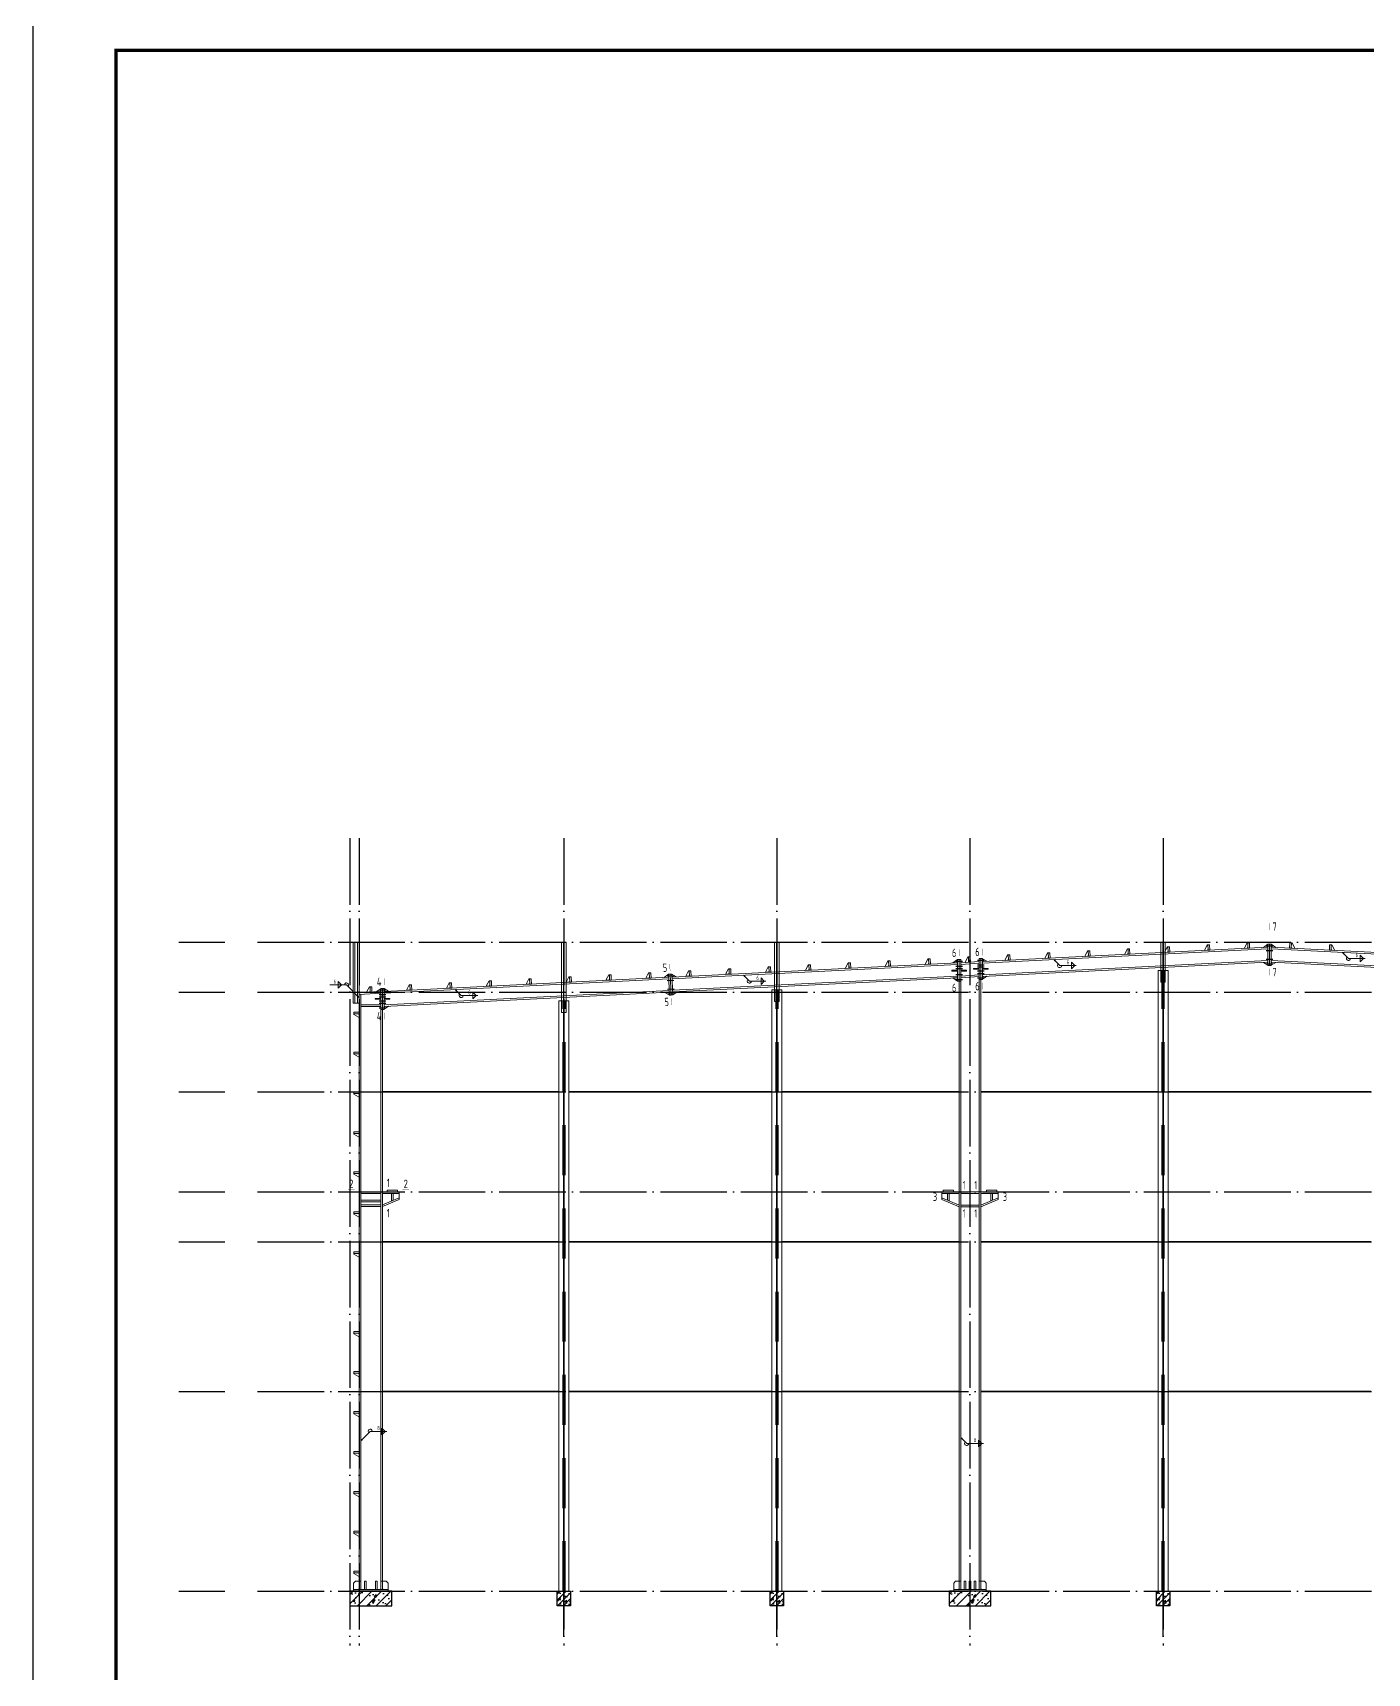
# Model space of a CAD drawing. Extents: x 95752 to 843522, y -411933 to 75567.
# Drawn here: x 146783 to 186871, y -59609 to -10328 of the extents above; entities that cross this region are included whole.
import ezdxf
from ezdxf.enums import TextEntityAlignment as Align

# ---------------------------------------------------------------- set-up
doc = ezdxf.new("R2010")
doc.units = 0
doc.header["$LTSCALE"] = 1000
doc.header["$MEASUREMENT"] = 0
doc.linetypes.add('DOTE', pattern=[2.42, 2, -0.2, 0.02, -0.2])
doc.linetypes.add('线型4', pattern=[2.5, 1.5, -1])
for name, color, linetype, lineweight in [('10', 7, 'Continuous', 18), ('114', 2, 'Continuous', 18), ('12', 2, 'Continuous', 20), ('14', 2, 'Continuous', 20), ('柱子', 3, 'Continuous', 20), ('焊缝标注', 9, 'Continuous', 18), ('门窗', 3, '线型4', 35)]:
    doc.layers.add(name, color=color, linetype=linetype, lineweight=lineweight)
for name, color, linetype in [('DIM_ELEV', 3, 'Continuous'), ('DOTE', 1, 'Continuous'), ('PUB_TITLE', 4, 'Continuous')]:
    doc.layers.add(name, color=color, linetype=linetype)
doc.styles.add('FromPkpm', font='Pkpmeng', dxfattribs={"width": 0.7, "bigfont": 'Pkpmchn'})

msp = doc.modelspace()

# ---------------------------------------------------------------- hatches: boundary and pattern name
h = msp.add_hatch()
h.set_pattern_fill('钢筋混凝土', color=251, scale=80, style=0)
h.set_pattern_definition([(45, (-161043.78, 75122.37), (-141.42136, 141.42136), []), (50, (-161043.8, 75122.37), (573.80815, -50.2017), [60, -660]), (355, (-161043.8, 75122.4), (-111.0011, 601.7537), [48, -528]), (100.4514, (-160995.96, 75118.2), (462.8075, 551.5516), [50.9922, -560.9137]), (46.1842, (-161043.8, 75282.4), (853.7928, -132.4152), [90, -990]), (96.6356, (-160972.6, 75271.3), (747.7302, 779.2943), [76.4882, -841.3704]), (351.1842, (-161043.8, 75282.4), (747.7296, 779.2949), [72, -792]), (21, (-160963.8, 75242.37), (477.52564, -322.0951), [60, -660]), (326, (-160963.8, 75242.4), (194.6523, 580.12), [48, -528]), (71.4514, (-160924, 75215.53), (672.1781, 258.0244), [50.9922, -560.9137]), (37.5, (-161043.78, 75122.37), (9.72788, 266.31508), [0, -521.6, 0, -536, 0, -530]), (7.5, (-161043.78, 75122.37), (210.45563, 315.52937), [0, -305.6, 0, -509.6, 0, -202]), (327.5, (-161222.18, 75122.37), (427.05795, -18.0439), [0, -200, 0, -624, 0, -828]), (317.5, (-161302.18, 75122.37), (466.54894, 80.084), [0, -260, 0, -414.4, 0, -588])])
h.paths.add_polyline_path([(157567.5, -57147), (156307.5, -57147), (156307.5, -57582.2), (157567.5, -57582.2)])
h = msp.add_hatch()
h.set_pattern_fill('钢筋混凝土,_O', color=251, scale=50.25)
h.set_pattern_definition([(45, (-399389.17, -150317.44), (-88.83029, 88.83029), []), (50, (-399389.17, -150317.44), (360.42324, -31.53295), [37.6875, -414.5625]), (355, (-399389.17, -150317.44), (-69.72255, 377.97655), [30.15, -331.65]), (100.4514, (-399359.13, -150320.07), (290.70096, 346.44337), [32.02945, -352.3239]), (46.1842, (-399389.17, -150216.94), (536.28863, -83.1733), [56.53125, -621.84375]), (96.6356, (-399344.5, -150223.9), (469.668, 489.49423), [48.04417, -528.4858]), (351.1842, (-399389.17, -150216.94), (469.66763, 489.4946), [45.225, -497.475]), (21, (-399338.92, -150242.07), (299.9458, -202.316), [37.6875, -414.5625]), (326, (-399338.9, -150242.07), (122.26595, 364.3879), [30.15, -331.65]), (71.4514, (-399313.92, -150258.93), (422.21187, 162.07157), [32.02945, -352.3239]), (37.5, (-399389.17, -150317.44), (6.110327, 167.279162), [0, -327.63, 0, -336.675, 0, -332.90625]), (7.5, (-399389.17, -150317.44), (132.19244, 198.191885), [0, -191.955, 0, -320.0925, 0, -126.88125]), (327.5, (-399501.22, -150317.44), (268.245774, -11.333823), [0, -125.625, 0, -391.95, 0, -520.0875]), (317.5, (-399551.47, -150317.44), (293.05105, 50.30275), [0, -163.3125, 0, -260.295, 0, -369.3375])])
h.paths.add_polyline_path([(162536.5, -57147), (162938.5, -57147), (162938.5, -57582.2), (162536.5, -57582.2)])
h = msp.add_hatch()
h.set_pattern_fill('钢筋混凝土,_O', color=251, scale=50.25)
h.set_pattern_definition([(45, (-392989.17, -150317.44), (-88.83029, 88.83029), []), (50, (-392989.17, -150317.44), (360.42324, -31.53295), [37.6875, -414.5625]), (355, (-392989.17, -150317.44), (-69.72255, 377.97655), [30.15, -331.65]), (100.4514, (-392959.13, -150320.07), (290.70096, 346.44337), [32.02945, -352.3239]), (46.1842, (-392989.17, -150216.94), (536.28863, -83.1733), [56.53125, -621.84375]), (96.6356, (-392944.5, -150223.9), (469.668, 489.49423), [48.04417, -528.4858]), (351.1842, (-392989.17, -150216.94), (469.66763, 489.4946), [45.225, -497.475]), (21, (-392938.92, -150242.07), (299.9458, -202.316), [37.6875, -414.5625]), (326, (-392938.9, -150242.07), (122.26595, 364.3879), [30.15, -331.65]), (71.4514, (-392913.92, -150258.93), (422.21187, 162.07157), [32.02945, -352.3239]), (37.5, (-392989.17, -150317.44), (6.110327, 167.279162), [0, -327.63, 0, -336.675, 0, -332.90625]), (7.5, (-392989.17, -150317.44), (132.19244, 198.191885), [0, -191.955, 0, -320.0925, 0, -126.88125]), (327.5, (-393101.22, -150317.44), (268.245774, -11.333823), [0, -125.625, 0, -391.95, 0, -520.0875]), (317.5, (-393151.47, -150317.44), (293.05105, 50.30275), [0, -163.3125, 0, -260.295, 0, -369.3375])])
h.paths.add_polyline_path([(168936.5, -57147), (169338.5, -57147), (169338.5, -57582.2), (168936.5, -57582.2)])
h = msp.add_hatch()
h.set_pattern_fill('钢筋混凝土', color=251, scale=80, style=0)
h.set_pattern_definition([(45, (-143043.78, 75122.37), (-141.42136, 141.42136), []), (50, (-143043.8, 75122.37), (573.80815, -50.2017), [60, -660]), (355, (-143043.8, 75122.4), (-111.0011, 601.7537), [48, -528]), (100.4514, (-142995.96, 75118.2), (462.8075, 551.5516), [50.9922, -560.9137]), (46.1842, (-143043.8, 75282.4), (853.7928, -132.4152), [90, -990]), (96.6356, (-142972.6, 75271.3), (747.7302, 779.2943), [76.4882, -841.3704]), (351.1842, (-143043.8, 75282.4), (747.7296, 779.2949), [72, -792]), (21, (-142963.8, 75242.37), (477.52564, -322.0951), [60, -660]), (326, (-142963.8, 75242.4), (194.6523, 580.12), [48, -528]), (71.4514, (-142924, 75215.53), (672.1781, 258.0244), [50.9922, -560.9137]), (37.5, (-143043.78, 75122.37), (9.72788, 266.31508), [0, -521.6, 0, -536, 0, -530]), (7.5, (-143043.78, 75122.37), (210.45563, 315.52937), [0, -305.6, 0, -509.6, 0, -202]), (327.5, (-143222.18, 75122.37), (427.05795, -18.0439), [0, -200, 0, -624, 0, -828]), (317.5, (-143302.18, 75122.37), (466.54894, 80.084), [0, -260, 0, -414.4, 0, -588])])
h.paths.add_polyline_path([(175567.5, -57147), (174307.5, -57147), (174307.5, -57582.2), (175567.5, -57582.2)])
h = msp.add_hatch()
h.set_pattern_fill('钢筋混凝土,_O', color=251, scale=50.25)
h.set_pattern_definition([(45, (-381389.17, -150317.44), (-88.83029, 88.83029), []), (50, (-381389.17, -150317.44), (360.42324, -31.53295), [37.6875, -414.5625]), (355, (-381389.17, -150317.44), (-69.72255, 377.97655), [30.15, -331.65]), (100.4514, (-381359.13, -150320.07), (290.70096, 346.44337), [32.02945, -352.3239]), (46.1842, (-381389.17, -150216.94), (536.28863, -83.1733), [56.53125, -621.84375]), (96.6356, (-381344.5, -150223.9), (469.668, 489.49423), [48.04417, -528.4858]), (351.1842, (-381389.17, -150216.94), (469.66763, 489.4946), [45.225, -497.475]), (21, (-381338.92, -150242.07), (299.9458, -202.316), [37.6875, -414.5625]), (326, (-381338.9, -150242.07), (122.26595, 364.3879), [30.15, -331.65]), (71.4514, (-381313.92, -150258.93), (422.21187, 162.07157), [32.02945, -352.3239]), (37.5, (-381389.17, -150317.44), (6.110327, 167.279162), [0, -327.63, 0, -336.675, 0, -332.90625]), (7.5, (-381389.17, -150317.44), (132.19244, 198.191885), [0, -191.955, 0, -320.0925, 0, -126.88125]), (327.5, (-381501.22, -150317.44), (268.245774, -11.333823), [0, -125.625, 0, -391.95, 0, -520.0875]), (317.5, (-381551.47, -150317.44), (293.05105, 50.30275), [0, -163.3125, 0, -260.295, 0, -369.3375])])
h.paths.add_polyline_path([(180536.5, -57147), (180938.5, -57147), (180938.5, -57582.2), (180536.5, -57582.2)])
at = {"layer": '焊缝标注'}
for points in [[(177456.2, -38171.1), (177486.2, -38211.8), (177496.8, -38201.2)], [(186131.2, -37956.7), (186161.2, -37997.4), (186171.8, -37986.9)], [(168133, -38637.2), (168163, -38678), (168173.6, -38667.4)], [(156587.5, -39315), (156557.5, -39274.3), (156546.8, -39284.9)], [(159475.6, -39070.1), (159505.5, -39110.9), (159516.2, -39100.3)], [(156637.5, -52625.7), (156678.1, -52595.7), (156667.5, -52585.1)], [(174662.5, -52526.8), (174692.4, -52567.5), (174703, -52556.9)]]:
    msp.add_hatch(color=0, dxfattribs=at).paths.add_polyline_path(points)

# ---------------------------------------------------------------- linework, layer by layer
at = {"color": 2, "const_width": 50}
for points in [[(157287.5, -42147), (162586.7, -42147)], [(162888.2, -42147), (168986.7, -42147)], [(169288.2, -42147), (174612.5, -42147)], [(175262.5, -42147), (180586.7, -42147)], [(180888.2, -42147), (186986.7, -42147)], [(157287.5, -46647), (162586.7, -46647)], [(162888.2, -46647), (168986.7, -46647)], [(169288.2, -46647), (174612.5, -46647)], [(175262.5, -46647), (180586.7, -46647)], [(180888.2, -46647), (186986.7, -46647)], [(157287.5, -51147), (162586.7, -51147)], [(162888.2, -51147), (168986.7, -51147)], [(169288.2, -51147), (174612.5, -51147)], [(175262.5, -51147), (180586.7, -51147)], [(180888.2, -51147), (186986.7, -51147)]]:
    msp.add_lwpolyline(points, dxfattribs=at)
at = {"color": 6}
for points in [[(157567.5, -57147), (156307.5, -57147), (156307.5, -57582.2), (157567.5, -57582.2)], [(162536.5, -57147), (162938.5, -57147), (162938.5, -57582.2), (162536.5, -57582.2)], [(168936.5, -57147), (169338.5, -57147), (169338.5, -57582.2), (168936.5, -57582.2)], [(175567.5, -57147), (174307.5, -57147), (174307.5, -57582.2), (175567.5, -57582.2)], [(180536.5, -57147), (180938.5, -57147), (180938.5, -57582.2), (180536.5, -57582.2)]]:
    msp.add_lwpolyline(points, close=True, dxfattribs=at)
at = {"layer": '10', "color": 2, "ltscale": 100, "const_width": 9.5}
for points in [[(183937.5, -37079.6), (183937.5, -37279.6)], [(174612.5, -37866.3), (174612.5, -38066.3)], [(175312.5, -37838.8), (175312.5, -38038.8)], [(165918, -38307.4), (165928, -38507.2)], [(157337.5, -38737.5), (157337.5, -38937.5)], [(174612.5, -39116.3), (174612.5, -38916.3)], [(175312.5, -39068.8), (175312.5, -38868.8)], [(183937.5, -38644.5), (183937.5, -38444.5)], [(165979.4, -39535.9), (165969.4, -39336.2)], [(157337.5, -39967.5), (157337.5, -39767.5)], [(157287.5, -44847), (157287.5, -45047)], [(174612.5, -44847), (174612.5, -45047)], [(175262.5, -44847), (175262.5, -45047)], [(156250.2, -45072.1), (156450.2, -45072.1)], [(158087.5, -45072.1), (157887.5, -45072.1)], [(173787.5, -45147), (173987.5, -45147)], [(176087.5, -45147), (175887.5, -45147)], [(157287.5, -45887), (157287.5, -45687)], [(174612.5, -45897), (174612.5, -45697)], [(175262.5, -45897), (175262.5, -45697)]]:
    msp.add_lwpolyline(points, dxfattribs=at)
at = {"layer": '114', "color": 2, "lineweight": 25, "ltscale": 100}
for p, q in [((183837.5, -37754.5), (184037.5, -37754.5)), ((183837.5, -37894.5), (184037.5, -37894.5)), ((174512.5, -38215.7), (174712.5, -38215.7)), ((174512.5, -38365.8), (174712.5, -38365.8)), ((175162.5, -38183.2), (175362.5, -38183.2)), ((175162.5, -38323.3), (175362.5, -38323.3)), ((175162.5, -38393.3), (175362.5, -38393.3)), ((183837.5, -38155), (184037.5, -38155)), ((183837.5, -38295), (184037.5, -38295)), ((165835.3, -38657), (166035.1, -38647)), ((165842.3, -38796.8), (166042.1, -38786.8)), ((174512.5, -38440.8), (174712.5, -38440.8)), ((174512.5, -38616.2), (174712.5, -38616.2)), ((174512.5, -38766.3), (174712.5, -38766.3)), ((175162.5, -38508.3), (175362.5, -38508.3)), ((175162.5, -38583.7), (175362.5, -38583.7)), ((175162.5, -38723.8), (175362.5, -38723.8)), ((157187.5, -39081.9), (157387.5, -39081.9)), ((157187.5, -39222), (157387.5, -39222)), ((157187.5, -39292), (157387.5, -39292)), ((157187.5, -39407), (157387.5, -39407)), ((165855.3, -39056.5), (166055.1, -39046.5)), ((165862.3, -39196.3), (166062.1, -39186.3)), ((157187.5, -39482.4), (157387.5, -39482.4)), ((157187.5, -39622.5), (157387.5, -39622.5))]:
    msp.add_line(p, q, dxfattribs=at)
at = {"layer": '114', "color": 1, "ltscale": 100, "const_width": 14}
for points in [[(183887.5, -37754.5), (183987.5, -37754.5)], [(183887.5, -37894.5), (183987.5, -37894.5)], [(174562.5, -38215.7), (174662.5, -38215.7)], [(174562.5, -38365.8), (174662.5, -38365.8)], [(174562.5, -38440.8), (174662.5, -38440.8)], [(175212.5, -38183.2), (175312.5, -38183.2)], [(175212.5, -38323.3), (175312.5, -38323.3)], [(175212.5, -38393.3), (175312.5, -38393.3)], [(183887.5, -38155), (183987.5, -38155)], [(183887.5, -38295), (183987.5, -38295)], [(165885.3, -38654.5), (165985.2, -38649.5)], [(165892.3, -38794.3), (165992.2, -38789.3)], [(174562.5, -38616.2), (174662.5, -38616.2)], [(174562.5, -38766.3), (174662.5, -38766.3)], [(175212.5, -38508.3), (175312.5, -38508.3)], [(175212.5, -38583.7), (175312.5, -38583.7)], [(175212.5, -38723.8), (175312.5, -38723.8)], [(157237.5, -39081.9), (157337.5, -39081.9)], [(157237.5, -39222), (157337.5, -39222)], [(157237.5, -39292), (157337.5, -39292)], [(157237.5, -39407), (157337.5, -39407)], [(165905.3, -39054), (166005.1, -39049)], [(165912.2, -39193.8), (166012.1, -39188.8)], [(157237.5, -39482.4), (157337.5, -39482.4)], [(157237.5, -39622.5), (157337.5, -39622.5)]]:
    msp.add_lwpolyline(points, dxfattribs=at)
at = {"layer": '12', "ltscale": 100}
for points in [[(178393.4, -38054.1), (178394.4, -38074.1), (178474.3, -38070.1), (178493.3, -38049.1), (178486.3, -37909.3), (178466.3, -37910.3)], [(180790.4, -37934.3), (180791.4, -37954.3), (180871.3, -37950.3), (180890.3, -37929.3), (180883.3, -37789.5), (180863.3, -37790.5), (180790.4, -37934.3)], [(170003.9, -38473.6), (170004.9, -38493.6), (170084.8, -38489.6), (170103.7, -38468.6), (170096.8, -38328.8), (170076.8, -38329.8), (170003.9, -38473.6)], [(171202.4, -38413.7), (171203.4, -38433.7), (171283.3, -38429.7), (171302.2, -38408.7), (171295.3, -38268.9), (171275.3, -38269.9), (171202.4, -38413.7)], [(174797.9, -38233.9), (174798.9, -38253.9), (174878.8, -38249.9), (174897.8, -38228.9), (174890.8, -38089.1), (174870.8, -38090.1), (174797.9, -38233.9)], [(175996.4, -38174), (175997.4, -38194), (176077.3, -38190), (176096.3, -38169), (176089.3, -38029.2), (176069.3, -38030.2), (175996.4, -38174)], [(177194.9, -38114.1), (177195.9, -38134), (177275.8, -38130), (177294.8, -38109.1), (177287.8, -37969.2), (177267.8, -37970.2), (177194.9, -38114.1)], [(158018.8, -39072.9), (158019.8, -39092.8), (158099.7, -39088.8), (158118.7, -39067.9), (158111.7, -38928), (158091.7, -38929), (158018.8, -39072.9)], [(160415.8, -38953), (160416.8, -38973), (160496.7, -38969), (160515.7, -38948), (160508.7, -38808.2), (160488.8, -38809.2), (160415.8, -38953)], [(161614.3, -38893.1), (161615.3, -38913.1), (161695.2, -38909.1), (161714.2, -38888.1), (161707.2, -38748.3), (161687.3, -38749.3), (161614.3, -38893.1)], [(166408.4, -38653.4), (166409.4, -38673.4), (166489.3, -38669.4), (166508.2, -38648.4), (166501.2, -38508.6), (166481.3, -38509.6), (166408.4, -38653.4)], [(156820.3, -39132.8), (156821.3, -39152.8), (156901.2, -39148.8), (156920.2, -39127.8), (156913.2, -38988), (156893.2, -38989), (156820.3, -39132.8)], [(156567.5, -39897), (156587.5, -39897), (156587.5, -39817), (156567.5, -39797), (156427.5, -39797), (156427.5, -39817), (156567.5, -39897)], [(156567.5, -41097), (156587.5, -41097), (156587.5, -41017), (156567.5, -40997), (156427.5, -40997), (156427.5, -41017), (156567.5, -41097)], [(156567.5, -43497), (156587.5, -43497), (156587.5, -43417), (156567.5, -43397), (156427.5, -43397), (156427.5, -43417), (156567.5, -43497)], [(156567.5, -44697), (156587.5, -44697), (156587.5, -44617), (156567.5, -44597), (156427.5, -44597), (156427.5, -44617), (156567.5, -44697)], [(156567.5, -47097), (156587.5, -47097), (156587.5, -47017), (156567.5, -46997), (156427.5, -46997), (156427.5, -47017), (156567.5, -47097)], [(156567.5, -49497), (156587.5, -49497), (156587.5, -49417), (156567.5, -49397), (156427.5, -49397), (156427.5, -49417), (156567.5, -49497)], [(156567.5, -50697), (156587.5, -50697), (156587.5, -50617), (156567.5, -50597), (156427.5, -50597), (156427.5, -50617), (156567.5, -50697)], [(156567.5, -51897), (156587.5, -51897), (156587.5, -51817), (156567.5, -51797), (156427.5, -51797), (156427.5, -51817), (156567.5, -51897)], [(156567.5, -53097), (156587.5, -53097), (156587.5, -53017), (156567.5, -52997), (156427.5, -52997), (156427.5, -53017), (156567.5, -53097)], [(156567.5, -54297), (156587.5, -54297), (156587.5, -54217), (156567.5, -54197), (156427.5, -54197), (156427.5, -54217), (156567.5, -54297)], [(156567.5, -55497), (156587.5, -55497), (156587.5, -55417), (156567.5, -55397), (156427.5, -55397), (156427.5, -55417), (156567.5, -55497)], [(156567.5, -56697), (156587.5, -56697), (156587.5, -56617), (156567.5, -56597), (156427.5, -56597), (156427.5, -56617), (156567.5, -56697)]]:
    msp.add_lwpolyline(points, close=True, dxfattribs=at)
for points in [[(178486.3, -37909.3), (178536.2, -37906.8)], [(178494.3, -38069.1), (178486.3, -37909.3)], [(178536.2, -37906.8), (178544.2, -38066.6)], [(179591.9, -37994.2), (179592.9, -38014.2), (179672.8, -38010.2), (179691.8, -37989.2), (179684.8, -37849.4), (179664.8, -37850.4), (179591.9, -37994.2)], [(179684.8, -37849.4), (179734.7, -37846.9)], [(179692.8, -38009.2), (179684.8, -37849.4)], [(179734.7, -37846.9), (179742.7, -38006.7)], [(180883.3, -37789.5), (180933.2, -37787)], [(180891.3, -37949.3), (180883.3, -37789.5)], [(180933.2, -37787), (180941.2, -37946.8)], [(181988.9, -37874.4), (181989.9, -37894.3), (182069.8, -37890.3), (182088.8, -37869.4), (182081.8, -37729.5), (182061.8, -37730.5), (181988.9, -37874.4)], [(182081.8, -37729.5), (182131.7, -37727)], [(182089.8, -37889.3), (182081.8, -37729.5)], [(182139.7, -37886.8), (182089.8, -37889.3)], [(182131.7, -37727), (182139.7, -37886.8)], [(183187.4, -37814.4), (183188.4, -37834.4), (183268.3, -37830.4), (183287.3, -37809.4), (183280.3, -37669.6), (183260.3, -37670.6), (183187.4, -37814.4)], [(183280.3, -37669.6), (183330.2, -37667.1)], [(183288.3, -37829.4), (183280.3, -37669.6)], [(183338.2, -37826.9), (183288.3, -37829.4)], [(183330.2, -37667.1), (183338.2, -37826.9)], [(184544.7, -37667.1), (184536.7, -37826.9)], [(184536.7, -37826.9), (184586.7, -37829.4)], [(184594.6, -37669.6), (184544.7, -37667.1)], [(184586.7, -37829.4), (184594.6, -37669.6)], [(184687.5, -37814.4), (184686.5, -37834.4), (184606.6, -37830.4), (184587.7, -37809.4), (184594.6, -37669.6), (184614.6, -37670.6), (184687.5, -37814.4)], [(185743.2, -37727), (185735.2, -37886.8)], [(185735.2, -37886.8), (185785.2, -37889.3)], [(185793.1, -37729.5), (185743.2, -37727)], [(185785.2, -37889.3), (185793.1, -37729.5)], [(185886, -37874.4), (185885, -37894.3), (185805.1, -37890.3), (185786.2, -37869.4), (185793.1, -37729.5), (185813.1, -37730.5), (185886, -37874.4)], [(168805.4, -38533.5), (168806.4, -38553.5), (168886.3, -38549.5), (168905.2, -38528.5), (168898.2, -38388.7), (168878.3, -38389.7), (168805.4, -38533.5)], [(168898.2, -38388.7), (168948.2, -38386.2)], [(168906.2, -38548.5), (168898.2, -38388.7)], [(168948.2, -38386.2), (168956.2, -38546)], [(170096.8, -38328.8), (170146.7, -38326.3)], [(170104.7, -38488.6), (170096.8, -38328.8)], [(170146.7, -38326.3), (170154.7, -38486.1)], [(171295.3, -38268.9), (171345.2, -38266.4)], [(171303.2, -38428.7), (171295.3, -38268.9)], [(171353.2, -38426.2), (171303.2, -38428.7)], [(171345.2, -38266.4), (171353.2, -38426.2)], [(172400.9, -38353.8), (172401.9, -38373.7), (172481.8, -38369.7), (172500.7, -38348.8), (172493.8, -38208.9), (172473.8, -38209.9), (172400.9, -38353.8)], [(172493.8, -38208.9), (172543.7, -38206.4)], [(172501.7, -38368.7), (172493.8, -38208.9)], [(172551.7, -38366.2), (172501.7, -38368.7)], [(172543.7, -38206.4), (172551.7, -38366.2)], [(173599.4, -38293.8), (173600.4, -38313.8), (173680.3, -38309.8), (173699.3, -38288.8), (173692.3, -38149), (173672.3, -38150), (173599.4, -38293.8)], [(173692.3, -38149), (173742.2, -38146.5)], [(173700.3, -38308.8), (173692.3, -38149)], [(173750.2, -38306.3), (173700.3, -38308.8)], [(173742.2, -38146.5), (173750.2, -38306.3)], [(174890.8, -38089.1), (174940.7, -38086.6)], [(174898.8, -38248.9), (174890.8, -38089.1)], [(174948.7, -38246.4), (174898.8, -38248.9)], [(174940.7, -38086.6), (174948.7, -38246.4)], [(176089.3, -38029.2), (176139.2, -38026.7)], [(176097.3, -38189), (176089.3, -38029.2)], [(176147.2, -38186.5), (176097.3, -38189)], [(176139.2, -38026.7), (176147.2, -38186.5)], [(177287.8, -37969.2), (177337.7, -37966.7)], [(177295.8, -38129), (177287.8, -37969.2)], [(177345.7, -38126.5), (177295.8, -38129)], [(177337.7, -37966.7), (177345.7, -38126.5)], [(178544.2, -38066.6), (178494.3, -38069.1)], [(179742.7, -38006.7), (179692.8, -38009.2)], [(180941.2, -37946.8), (180891.3, -37949.3)], [(158111.7, -38928), (158161.7, -38925.5)], [(158119.7, -39087.8), (158111.7, -38928)], [(158161.7, -38925.5), (158169.6, -39085.3)], [(159217.3, -39012.9), (159218.3, -39032.9), (159298.2, -39028.9), (159317.2, -39007.9), (159310.2, -38868.1), (159290.3, -38869.1), (159217.3, -39012.9)], [(159310.2, -38868.1), (159360.2, -38865.6)], [(159318.2, -39027.9), (159310.2, -38868.1)], [(159360.2, -38865.6), (159368.2, -39025.4)], [(160508.7, -38808.2), (160558.7, -38805.7)], [(160516.7, -38968), (160508.7, -38808.2)], [(160558.7, -38805.7), (160566.7, -38965.5)], [(161707.2, -38748.3), (161757.2, -38745.8)], [(161715.2, -38908.1), (161707.2, -38748.3)], [(161765.2, -38905.6), (161715.2, -38908.1)], [(161757.2, -38745.8), (161765.2, -38905.6)], [(162812.8, -38833.2), (162813.8, -38853.1), (162893.7, -38849.1), (162912.7, -38828.2), (162905.7, -38688.3), (162885.8, -38689.3), (162812.8, -38833.2)], [(162905.7, -38688.3), (162955.7, -38685.8)], [(162913.7, -38848.1), (162905.7, -38688.3)], [(162963.7, -38845.6), (162913.7, -38848.1)], [(162955.7, -38685.8), (162963.7, -38845.6)], [(164011.4, -38773.2), (164012.4, -38793.2), (164092.3, -38789.2), (164111.2, -38768.2), (164104.2, -38628.4), (164084.3, -38629.4), (164011.4, -38773.2)], [(164104.2, -38628.4), (164154.2, -38625.9)], [(164112.2, -38788.2), (164104.2, -38628.4)], [(164162.2, -38785.7), (164112.2, -38788.2)], [(164154.2, -38625.9), (164162.2, -38785.7)], [(165209.9, -38713.3), (165210.9, -38733.3), (165290.8, -38729.3), (165309.7, -38708.3), (165302.7, -38568.5), (165282.8, -38569.5), (165209.9, -38713.3)], [(165302.7, -38568.5), (165352.7, -38566)], [(165310.7, -38728.3), (165302.7, -38568.5)], [(165360.7, -38725.8), (165310.7, -38728.3)], [(165352.7, -38566), (165360.7, -38725.8)], [(166501.2, -38508.6), (166551.2, -38506.1)], [(166509.2, -38668.4), (166501.2, -38508.6)], [(166559.2, -38665.9), (166509.2, -38668.4)], [(166551.2, -38506.1), (166559.2, -38665.9)], [(167606.9, -38593.5), (167607.9, -38613.4), (167687.8, -38609.4), (167706.7, -38588.5), (167699.7, -38448.6), (167679.8, -38449.6), (167606.9, -38593.5)], [(167699.7, -38448.6), (167749.7, -38446.1)], [(167707.7, -38608.4), (167699.7, -38448.6)], [(167757.7, -38605.9), (167707.7, -38608.4)], [(167749.7, -38446.1), (167757.7, -38605.9)], [(168956.2, -38546), (168906.2, -38548.5)], [(170154.7, -38486.1), (170104.7, -38488.6)], [(156913.2, -38988), (156963.2, -38985.5)], [(156921.2, -39147.8), (156913.2, -38988)], [(156971.1, -39145.3), (156921.2, -39147.8)], [(156963.2, -38985.5), (156971.1, -39145.3)], [(158169.6, -39085.3), (158119.7, -39087.8)], [(159368.2, -39025.4), (159318.2, -39027.9)], [(160566.7, -38965.5), (160516.7, -38968)], [(156427.5, -39747), (156587.5, -39747)], [(156427.5, -39797), (156427.5, -39747)], [(156587.5, -39797), (156427.5, -39797)], [(156587.5, -39747), (156587.5, -39797)], [(156427.5, -40947), (156587.5, -40947)], [(156427.5, -40997), (156427.5, -40947)], [(156587.5, -40997), (156427.5, -40997)], [(156587.5, -40947), (156587.5, -40997)], [(156427.5, -42147), (156587.5, -42147)], [(156427.5, -42197), (156427.5, -42147)], [(156587.5, -42197), (156427.5, -42197)], [(156567.5, -42297), (156587.5, -42297), (156587.5, -42217), (156567.5, -42197), (156427.5, -42197), (156427.5, -42217), (156567.5, -42297)], [(156587.5, -42147), (156587.5, -42197)], [(156427.5, -43347), (156587.5, -43347)], [(156427.5, -43397), (156427.5, -43347)], [(156587.5, -43347), (156587.5, -43397)], [(156587.5, -43397), (156427.5, -43397)], [(156427.5, -44547), (156587.5, -44547)], [(156427.5, -44597), (156427.5, -44547)], [(156587.5, -44597), (156427.5, -44597)], [(156587.5, -44547), (156587.5, -44597)], [(156427.5, -45747), (156587.5, -45747)], [(156427.5, -45797), (156427.5, -45747)], [(156587.5, -45797), (156427.5, -45797)], [(156567.5, -45897), (156587.5, -45897), (156587.5, -45817), (156567.5, -45797), (156427.5, -45797), (156427.5, -45817), (156567.5, -45897)], [(156587.5, -45747), (156587.5, -45797)], [(156427.5, -46947), (156587.5, -46947)], [(156427.5, -46997), (156427.5, -46947)], [(156587.5, -46997), (156427.5, -46997)], [(156587.5, -46947), (156587.5, -46997)], [(156427.5, -49347), (156587.5, -49347)], [(156427.5, -49397), (156427.5, -49347)], [(156587.5, -49397), (156427.5, -49397)], [(156587.5, -49347), (156587.5, -49397)], [(156427.5, -50547), (156587.5, -50547)], [(156427.5, -50597), (156427.5, -50547)], [(156587.5, -50597), (156427.5, -50597)], [(156587.5, -50547), (156587.5, -50597)], [(156427.5, -51747), (156587.5, -51747)], [(156427.5, -51797), (156427.5, -51747)], [(156587.5, -51797), (156427.5, -51797)], [(156587.5, -51747), (156587.5, -51797)], [(156427.5, -52947), (156587.5, -52947)], [(156427.5, -52997), (156427.5, -52947)], [(156587.5, -52997), (156427.5, -52997)], [(156587.5, -52947), (156587.5, -52997)], [(156427.5, -54147), (156587.5, -54147)], [(156427.5, -54197), (156427.5, -54147)], [(156587.5, -54197), (156427.5, -54197)], [(156587.5, -54147), (156587.5, -54197)], [(156427.5, -55347), (156587.5, -55347)], [(156427.5, -55397), (156427.5, -55347)], [(156587.5, -55397), (156427.5, -55397)], [(156587.5, -55347), (156587.5, -55397)], [(156427.5, -56547), (156587.5, -56547)], [(156427.5, -56597), (156427.5, -56547)], [(156587.5, -56597), (156427.5, -56597)], [(156587.5, -56547), (156587.5, -56597)]]:
    msp.add_lwpolyline(points, dxfattribs=at)
at = {"layer": '14', "color": 2, "ltscale": 100}
for points in [[(183752.6, -37806.2), (183887.5, -37709.5)], [(183867.5, -37800.5), (183752.6, -37806.2)], [(183887.5, -37779.5), (183867.5, -37800.5)], [(183887.5, -37709.5), (183887.5, -37779.5)], [(183987.5, -37779.5), (183987.5, -37709.5)], [(183987.5, -37709.5), (184122.3, -37806.2)], [(184007.4, -37800.5), (183987.5, -37779.5)], [(184122.3, -37806.2), (184007.4, -37800.5)], [(174417.6, -38272.9), (174562.5, -38170.7)], [(174542.5, -38266.7), (174417.6, -38272.9)], [(174562.5, -38245.7), (174542.5, -38266.7)], [(174562.5, -38170.7), (174562.5, -38245.7)], [(175212.5, -38228.2), (174662.5, -38265.7)], [(174662.5, -38265.7), (174662.5, -38315.8)], [(174662.5, -38315.8), (175212.5, -38278.3)], [(175212.5, -38438.3), (175042.5, -38438.3)], [(175042.5, -38438.3), (175042.5, -38463.3)], [(175212.5, -38278.3), (175212.5, -38228.2)], [(175212.5, -38463.3), (175212.5, -38438.3)], [(175312.5, -38208.2), (175312.5, -38143.2)], [(175312.5, -38143.2), (175447.3, -38221.5)], [(175332.5, -38227.2), (175312.5, -38208.2)], [(175312.5, -38438.3), (175482.5, -38438.3)], [(175312.5, -38463.3), (175312.5, -38438.3)], [(175447.3, -38221.5), (175332.5, -38227.2)], [(175482.5, -38438.3), (175482.5, -38463.3)], [(183752.6, -38256.8), (183867.5, -38251)], [(183887.5, -38340), (183752.6, -38256.8)], [(183867.5, -38251), (183887.5, -38270)], [(183887.5, -38270), (183887.5, -38340)], [(183987.5, -38270), (184007.4, -38251)], [(184122.3, -38256.8), (183987.5, -38340)], [(183987.5, -38340), (183987.5, -38270)], [(184007.4, -38251), (184122.3, -38256.8)], [(165752.7, -38706.2), (165883, -38609.6)], [(165867.6, -38700.4), (165752.7, -38706.2)], [(165886.5, -38679.5), (165867.6, -38700.4)], [(165883, -38609.6), (165886.5, -38679.5)], [(165986.4, -38674.5), (165982.9, -38604.6)], [(165982.9, -38604.6), (166122.2, -38687.7)], [(166007.4, -38693.5), (165986.4, -38674.5)], [(166122.2, -38687.7), (166007.4, -38693.5)], [(174562.5, -38490.8), (174392.5, -38490.8)], [(174392.5, -38490.8), (174392.5, -38515.8)], [(174392.5, -38515.8), (174562.5, -38515.8)], [(174417.6, -38723.5), (174542.5, -38717.3)], [(174562.5, -38816.3), (174417.6, -38723.5)], [(174542.5, -38717.3), (174562.5, -38736.3)], [(174562.5, -38515.8), (174562.5, -38490.8)], [(174562.5, -38736.3), (174562.5, -38816.3)], [(174662.5, -38490.8), (174832.5, -38490.8)], [(174662.5, -38515.8), (174662.5, -38490.8)], [(174832.5, -38515.8), (174662.5, -38515.8)], [(174662.5, -38666.2), (175212.5, -38628.7)], [(174662.5, -38716.3), (174662.5, -38666.2)], [(175212.5, -38678.8), (174662.5, -38716.3)], [(174832.5, -38490.8), (174832.5, -38515.8)], [(175042.5, -38463.3), (175212.5, -38463.3)], [(175212.5, -38628.7), (175212.5, -38678.8)], [(175482.5, -38463.3), (175312.5, -38463.3)], [(175447.3, -38672), (175312.5, -38763.8)], [(175312.5, -38698.8), (175332.5, -38677.8)], [(175312.5, -38763.8), (175312.5, -38698.8)], [(175332.5, -38677.8), (175447.3, -38672)], [(157237.5, -39337), (157067.5, -39337)], [(157067.5, -39337), (157067.5, -39362)], [(157067.5, -39362), (157237.5, -39362)], [(157102.6, -39138.7), (157237.5, -39046.9)], [(157217.5, -39132.9), (157102.6, -39138.7)], [(157237.5, -39111.9), (157217.5, -39132.9)], [(157237.5, -39046.9), (157237.5, -39111.9)], [(157237.5, -39362), (157237.5, -39337)], [(157337.5, -39106.9), (157337.5, -39041.9)], [(157337.5, -39041.9), (157472.3, -39120.2)], [(157357.4, -39125.9), (157337.5, -39106.9)], [(157337.5, -39337), (157507.5, -39337)], [(157337.5, -39362), (157337.5, -39337)], [(157507.5, -39362), (157337.5, -39362)], [(157472.3, -39120.2), (157357.4, -39125.9)], [(157507.5, -39337), (157507.5, -39362)], [(165775.2, -39155.6), (165890, -39149.9)], [(165914.5, -39238.8), (165775.2, -39155.6)], [(165890, -39149.9), (165911, -39168.9)], [(165911, -39168.9), (165914.5, -39238.8)], [(166010.9, -39163.9), (166029.9, -39142.9)], [(166014.4, -39233.8), (166010.9, -39163.9)], [(166144.7, -39137.2), (166014.4, -39233.8)], [(166029.9, -39142.9), (166144.7, -39137.2)], [(156637.5, -39527.5), (157237.5, -39527.5)], [(156637.5, -39577.5), (156637.5, -39527.5)], [(157237.5, -39577.5), (156637.5, -39577.5)], [(157237.5, -39527.5), (157237.5, -39577.5)], [(157472.3, -39570.8), (157337.5, -39662.5)], [(157337.5, -39597.5), (157357.4, -39576.5)], [(157337.5, -39662.5), (157337.5, -39597.5)], [(157357.4, -39576.5), (157472.3, -39570.8)], [(156637.5, -45147), (157237.5, -45147)], [(157237.5, -45197), (156637.5, -45197)], [(157237.5, -45147), (157237.5, -45197)], [(157562.5, -45421.5), (157562.5, -45197)], [(157562.5, -45197), (157612.5, -45197)], [(157612.5, -45197), (157612.5, -45400.5)], [(174262.5, -45400.3), (174262.5, -45197)], [(174262.5, -45197), (174312.5, -45197)], [(174312.5, -45197), (174312.5, -45421.2)], [(174662.5, -45147), (175212.5, -45147)], [(174662.5, -45197), (174662.5, -45147)], [(175212.5, -45197), (174662.5, -45197)], [(175212.5, -45147), (175212.5, -45197)], [(175562.5, -45421.2), (175562.5, -45197)], [(175562.5, -45197), (175612.5, -45197)], [(175612.5, -45197), (175612.5, -45400.3)], [(156637.5, -45397), (157237.5, -45397)], [(157237.5, -45447), (156637.5, -45447)], [(156637.5, -45537), (157237.5, -45537)], [(157237.5, -45587), (156637.5, -45587)], [(157237.5, -45397), (157237.5, -45447)], [(157237.5, -45537), (157237.5, -45587)], [(157612.5, -45400.5), (157562.5, -45421.5)], [(174312.5, -45421.2), (174262.5, -45400.3)], [(174662.5, -45547), (175212.5, -45547)], [(174662.5, -45597), (174662.5, -45547)], [(175212.5, -45597), (174662.5, -45597)], [(175212.5, -45547), (175212.5, -45597)], [(175612.5, -45400.3), (175562.5, -45421.2)], [(156417.5, -56907), (156477.5, -56847)], [(156417.5, -57097), (156417.5, -56907)], [(156567.5, -57097), (156417.5, -57097)], [(156477.5, -56847), (156587.5, -56847)], [(156587.5, -57077), (156567.5, -57097)], [(156587.5, -56847), (156587.5, -57077)], [(156587.5, -57097), (156587.5, -56847)], [(156587.5, -56847), (156637.5, -56847)], [(156637.5, -57097), (156587.5, -57097)], [(156637.5, -56847), (156637.5, -57097)], [(156750, -57097), (156750, -56847)], [(156750, -56847), (156800, -56847)], [(156800, -57097), (156750, -57097)], [(156800, -56847), (156800, -57097)], [(157075, -57097), (157075, -56847)], [(157075, -56847), (157125, -56847)], [(157125, -57097), (157075, -57097)], [(157125, -56847), (157125, -57097)], [(157237.5, -57097), (157237.5, -56847)], [(157237.5, -56847), (157287.5, -56847)], [(157287.5, -57097), (157237.5, -57097)], [(157287.5, -56847), (157287.5, -57077)], [(157397.5, -56847), (157287.5, -56847)], [(157287.5, -56847), (157287.5, -57097)], [(157287.5, -57077), (157307.5, -57097)], [(157307.5, -57097), (157457.5, -57097)], [(157457.5, -56907), (157397.5, -56847)], [(157457.5, -57097), (157457.5, -56907)], [(174447.5, -56902), (174502.5, -56847)], [(174447.5, -57097), (174447.5, -56902)], [(174592.5, -57097), (174447.5, -57097)], [(174502.5, -56847), (174612.5, -56847)], [(174612.5, -57077), (174592.5, -57097)], [(174612.5, -56847), (174612.5, -57077)], [(174612.5, -57097), (174612.5, -56847)], [(174612.5, -56847), (174662.5, -56847)], [(174662.5, -57097), (174612.5, -57097)], [(174662.5, -56847), (174662.5, -57097)], [(174762.5, -57097), (174762.5, -56847)], [(174762.5, -56847), (174812.5, -56847)], [(174812.5, -57097), (174762.5, -57097)], [(174812.5, -56847), (174812.5, -57097)], [(174912.5, -57097), (174912.5, -56847)], [(174912.5, -56847), (174962.5, -56847)], [(174962.5, -57097), (174912.5, -57097)], [(174962.5, -56847), (174962.5, -57097)], [(175062.5, -57097), (175062.5, -56847)], [(175062.5, -56847), (175112.5, -56847)], [(175112.5, -57097), (175062.5, -57097)], [(175112.5, -56847), (175112.5, -57097)], [(175212.5, -57097), (175212.5, -56847)], [(175212.5, -56847), (175262.5, -56847)], [(175262.5, -57097), (175212.5, -57097)], [(175262.5, -56847), (175262.5, -57077)], [(175372.5, -56847), (175262.5, -56847)], [(175262.5, -56847), (175262.5, -57097)], [(175262.5, -57077), (175282.5, -57097)], [(175282.5, -57097), (175427.5, -57097)], [(175427.5, -56902), (175372.5, -56847)], [(175427.5, -57097), (175427.5, -56902)]]:
    msp.add_lwpolyline(points, dxfattribs=at)
at = {"layer": '14', "ltscale": 100}
for points in [[(183887.5, -38344.5), (183887.5, -37709.5)], [(183887.5, -37709.5), (183937.5, -37709.5)], [(183937.5, -38344.5), (183937.5, -37709.5)], [(183937.5, -37709.5), (183987.5, -37709.5)], [(183937.5, -37709.5), (183937.5, -38344.5)], [(183987.5, -37709.5), (183987.5, -38344.5)], [(174562.5, -38816.3), (174562.5, -38166.3)], [(174562.5, -38166.3), (174612.5, -38166.3)], [(174612.5, -38816.3), (174612.5, -38166.3)], [(174612.5, -38166.3), (174662.5, -38166.3)], [(174612.5, -38166.3), (174612.5, -38816.3)], [(174662.5, -38166.3), (174662.5, -38816.3)], [(175212.5, -38768.8), (175212.5, -38138.8)], [(175212.5, -38138.8), (175262.5, -38138.8)], [(175262.5, -38138.8), (175262.5, -38768.8)], [(175262.5, -38768.8), (175262.5, -38138.8)], [(175262.5, -38138.8), (175312.5, -38138.8)], [(175312.5, -38138.8), (175312.5, -38768.8)], [(183937.5, -38344.5), (183887.5, -38344.5)], [(183987.5, -38344.5), (183937.5, -38344.5)], [(165883, -38609.6), (165933, -38607.1)], [(165914.5, -39238.8), (165883, -38609.6)], [(165933, -38607.1), (165982.9, -38604.6)], [(165933, -38607.1), (165964.4, -39236.3)], [(165964.4, -39236.3), (165933, -38607.1)], [(165982.9, -38604.6), (166014.4, -39233.8)], [(174612.5, -38816.3), (174562.5, -38816.3)], [(174662.5, -38816.3), (174612.5, -38816.3)], [(175262.5, -38768.8), (175212.5, -38768.8)], [(175312.5, -38768.8), (175262.5, -38768.8)], [(156587.5, -39164.4), (157237.5, -39131.9)], [(156587.5, -39214.5), (156587.5, -39164.4)], [(157237.5, -39182), (156587.5, -39214.5)], [(157237.5, -39667.5), (157237.5, -39037.5)], [(157237.5, -39037.5), (157287.5, -39037.5)], [(157237.5, -39131.9), (157237.5, -39182)], [(157287.5, -39037.5), (157287.5, -39667.5)], [(157287.5, -39667.5), (157287.5, -39037.5)], [(157287.5, -39037.5), (157337.5, -39037.5)], [(157337.5, -39037.5), (157337.5, -39667.5)], [(165964.4, -39236.3), (165914.5, -39238.8)], [(166014.4, -39233.8), (165964.4, -39236.3)], [(157287.5, -39667.5), (157237.5, -39667.5)], [(157337.5, -39667.5), (157287.5, -39667.5)], [(157287.5, -45147), (157787.5, -45147)], [(157287.5, -45197), (157287.5, -45147)], [(157787.5, -45197), (157287.5, -45197)], [(157287.5, -45197), (157287.5, -45537)], [(157787.5, -45197), (157287.5, -45197)], [(157287.5, -45537), (157787.5, -45327)], [(157287.5, -45537), (157787.5, -45327)], [(157432.5, -45097), (157742.5, -45097)], [(157432.5, -45147), (157432.5, -45097)], [(157742.5, -45147), (157432.5, -45147)], [(157742.5, -45097), (157742.5, -45147)], [(157787.5, -45147), (157787.5, -45197)], [(157787.5, -45327), (157787.5, -45197)], [(157787.5, -45327), (157787.5, -45377)], [(174087.5, -45147), (174612.5, -45147)], [(174087.5, -45197), (174087.5, -45147)], [(174612.5, -45197), (174087.5, -45197)], [(174087.5, -45197), (174087.5, -45327)], [(174612.5, -45197), (174087.5, -45197)], [(174087.5, -45327), (174612.5, -45547)], [(174087.5, -45327), (174612.5, -45547)], [(174087.5, -45377), (174087.5, -45327)], [(174442.5, -45097), (174132.5, -45097)], [(174132.5, -45097), (174132.5, -45147)], [(174132.5, -45147), (174442.5, -45147)], [(174442.5, -45147), (174442.5, -45097)], [(174612.5, -45147), (174612.5, -45197)], [(174612.5, -45547), (174612.5, -45197)], [(175262.5, -45147), (175787.5, -45147)], [(175262.5, -45197), (175262.5, -45147)], [(175787.5, -45197), (175262.5, -45197)], [(175262.5, -45197), (175262.5, -45547)], [(175787.5, -45197), (175262.5, -45197)], [(175262.5, -45547), (175787.5, -45327)], [(175262.5, -45547), (175787.5, -45327)], [(175432.5, -45097), (175742.5, -45097)], [(175432.5, -45147), (175432.5, -45097)], [(175742.5, -45147), (175432.5, -45147)], [(175742.5, -45097), (175742.5, -45147)], [(175787.5, -45147), (175787.5, -45197)], [(175787.5, -45327), (175787.5, -45197)], [(175787.5, -45327), (175787.5, -45377)], [(157787.5, -45377), (157287.5, -45587)], [(157287.5, -45587), (157287.5, -45537)], [(174612.5, -45597), (174087.5, -45377)], [(174612.5, -45547), (174612.5, -45597)], [(175787.5, -45377), (175262.5, -45597)], [(175262.5, -45597), (175262.5, -45547)], [(156417.5, -57147), (156417.5, -57097)], [(156417.5, -57097), (157457.5, -57097)], [(157457.5, -57147), (156417.5, -57147)], [(157457.5, -57097), (157457.5, -57147)], [(174447.5, -57147), (174447.5, -57097)], [(174447.5, -57097), (175427.5, -57097)], [(175427.5, -57147), (174447.5, -57147)], [(175427.5, -57097), (175427.5, -57147)]]:
    msp.add_lwpolyline(points, dxfattribs=at)
at = {"layer": 'DIM_ELEV'}
for p, q in [((151172.8, -37647), (152548.5, -37647)), ((151172.8, -39147), (152548.5, -39147)), ((151172.8, -42147), (152548.5, -42147)), ((151172.8, -45147), (152548.5, -45147)), ((151172.8, -46647), (152548.5, -46647)), ((151172.8, -51147), (152548.5, -51147)), ((151172.8, -57147), (152548.5, -57147))]:
    msp.add_line(p, q, dxfattribs=at)
at = {"layer": 'DOTE', "linetype": 'DOTE'}
for p, q in [((156307.5, -34520.9), (156307.5, -58772.5)), ((156587.5, -34520.9), (156587.5, -58772.5)), ((162737.5, -34520.9), (162737.5, -58772.5)), ((169137.5, -34520.9), (169137.5, -58772.5)), ((174937.5, -34520.9), (174937.5, -58772.5)), ((180737.5, -34520.9), (180737.5, -58772.5)), ((153536.7, -37647), (213833.1, -37647)), ((153536.7, -39147), (213833.1, -39147)), ((153536.7, -42147), (213833.1, -42147)), ((153536.7, -45147), (213833.1, -45147)), ((153536.7, -46647), (213833.1, -46647)), ((153536.7, -51147), (213833.1, -51147)), ((153536.7, -57147), (213833.1, -57147))]:
    msp.add_line(p, q, dxfattribs=at)
at = {"layer": 'DOTE'}
for p, q in [((162737.5, -58507.4), (162737.5, -37647)), ((169137.5, -58507.4), (169137.5, -37647)), ((180737.5, -58507.4), (180737.5, -37647))]:
    msp.add_line(p, q, dxfattribs=at)
at = {"layer": 'PUB_TITLE'}
msp.add_lwpolyline([(146782.8, -93953.3), (265682.8, -93953.3), (265682.8, -9853.3), (146782.8, -9853.3)], close=True, dxfattribs=at)
at = {"layer": 'PUB_TITLE', "const_width": 100}
msp.add_lwpolyline([(149282.8, -92953.3), (264682.8, -92953.3), (264682.8, -10853.3), (149282.8, -10853.3)], close=True, dxfattribs=at)
at = {"layer": '柱子', "ltscale": 100}
for points in [[(156407.5, -39483), (156407.5, -37647)], [(156407.5, -37647), (156457.5, -37647)], [(156407.5, -37647), (156587.5, -37647)], [(156457.5, -39483), (156457.5, -37647)], [(156537.5, -39483), (156537.5, -37647)], [(156537.5, -37647), (156587.5, -37647)], [(156587.5, -39483), (156587.5, -37647)], [(175312.5, -38228.2), (183887.5, -37799.5)], [(175312.5, -38278.3), (183887.5, -37849.5)], [(183987.5, -37799.5), (192562.5, -38228.2)], [(183987.5, -37849.5), (192562.5, -38278.3)], [(165987.4, -38694.5), (174562.5, -38265.7)], [(165989.9, -38744.4), (174562.5, -38315.8)], [(175312.5, -38628.7), (183887.5, -38200)], [(175312.5, -38678.8), (183887.5, -38250)], [(183987.5, -38200), (192562.5, -38628.7)], [(183987.5, -38250), (192562.5, -38678.8)], [(157337.5, -39127), (165887.5, -38699.4)], [(157337.5, -39177), (165890, -38749.4)], [(166007.4, -39094), (174562.5, -38666.2)], [(166009.9, -39143.9), (174562.5, -38716.3)], [(174612.5, -44147), (174612.5, -38816.3)], [(174612.5, -38816.3), (174662.5, -38816.3)], [(174662.5, -44147), (174662.5, -38816.3)], [(175212.5, -44147), (175212.5, -38768.8)], [(175212.5, -38768.8), (175262.5, -38768.8)], [(175262.5, -44147), (175262.5, -38768.8)], [(156587.5, -39214.5), (156637.5, -39212)], [(156587.5, -44147), (156587.5, -39214.5)], [(156637.5, -44147), (156637.5, -39212)], [(157337.5, -39527.4), (165907.5, -39099)], [(157337.5, -39577.5), (165910, -39148.9)], [(156407.5, -39483), (156587.5, -39483)], [(157237.5, -44147), (157237.5, -39667.5)], [(157237.5, -39667.5), (157287.5, -39667.5)], [(157287.5, -44147), (157287.5, -39667.5)], [(156587.5, -45537), (156587.5, -44147)], [(156637.5, -45537), (156637.5, -44147)], [(157237.5, -45147), (157237.5, -44147)], [(157287.5, -45147), (157287.5, -44147)], [(174612.5, -45147), (174612.5, -44147)], [(174662.5, -45147), (174662.5, -44147)], [(175212.5, -45147), (175212.5, -44147)], [(175262.5, -45147), (175262.5, -44147)], [(157237.5, -57097), (157237.5, -45147)], [(157237.5, -45147), (157287.5, -45147)], [(157287.5, -57097), (157287.5, -45147)], [(174612.5, -57097), (174612.5, -45147)], [(174612.5, -45147), (174662.5, -45147)], [(174662.5, -57097), (174662.5, -45147)], [(174662.5, -45147), (175212.5, -45147)], [(175212.5, -57097), (175212.5, -45147)], [(175212.5, -45147), (175262.5, -45147)], [(175262.5, -57097), (175262.5, -45147)], [(156587.5, -57097), (156587.5, -45537)], [(156637.5, -57097), (156637.5, -45537)]]:
    msp.add_lwpolyline(points, dxfattribs=at)
at = {"layer": '柱子'}
for points in [[(162668.6, -37647), (162806.3, -37647), (162806.3, -39761.1), (162668.6, -39761.1)], [(169068.6, -37647), (169206.3, -37647), (169206.3, -39429.3), (169068.6, -39429.3)], [(180668.6, -37647), (180806.3, -37647), (180806.3, -38852.4), (180668.6, -38852.4)]]:
    msp.add_lwpolyline(points, close=True, dxfattribs=at)
for points in [[(180586.7, -57147), (180586.7, -38499)], [(180888.2, -57147), (180888.2, -38499), (180586.7, -38499)], [(162586.7, -57147), (162586.7, -39407.8)], [(162888.2, -57147), (162888.2, -39407.8), (162586.7, -39407.8)], [(168986.7, -57147), (168986.7, -39076)], [(169288.2, -57147), (169288.2, -39076), (168986.7, -39076)]]:
    msp.add_lwpolyline(points, dxfattribs=at)
at = {"layer": '焊缝标注', "color": 0, "lineweight": 18, "ltscale": 100}
for p, q in [((177456.2, -38171.1), (177632.5, -38348.3)), ((186131.2, -37956.7), (186307.5, -38134)), ((168133, -38637.2), (168309.3, -38814.5)), ((156587.5, -39315), (156206.1, -38932.7)), ((159475.6, -39070.1), (159651.9, -39247.4)), ((156637.5, -52625.7), (156920.4, -52343)), ((174662.5, -52526.8), (174838.7, -52704))]:
    msp.add_line(p, q, dxfattribs=at)
at = {"layer": '焊缝标注', "color": 0, "ltscale": 100}
for p, q in [((177632.5, -38348.3), (178132.5, -38348.3)), ((177982.5, -38248.3), (178082.5, -38348.3)), ((177982.5, -38348.3), (177982.5, -38248.3)), ((177982.5, -38448.3), (178082.5, -38348.3)), ((177982.5, -38348.3), (177982.5, -38448.3)), ((186307.5, -38134), (186807.5, -38134)), ((186657.5, -38034), (186757.5, -38134)), ((186657.5, -38134), (186657.5, -38034)), ((186657.5, -38234), (186757.5, -38134)), ((186657.5, -38134), (186657.5, -38234)), ((156056.1, -38932.7), (155956.1, -38832.7)), ((155956.1, -38932.7), (155956.1, -38832.7)), ((168309.3, -38814.5), (168809.3, -38814.5)), ((168659.3, -38714.5), (168759.3, -38814.5)), ((168659.3, -38814.5), (168659.3, -38714.5)), ((168659.3, -38914.5), (168759.3, -38814.5)), ((168659.3, -38814.5), (168659.3, -38914.5)), ((156206.1, -38932.7), (155706.1, -38932.7)), ((156056.1, -38932.7), (155956.1, -39032.7)), ((155956.1, -38932.7), (155956.1, -39032.7)), ((159651.9, -39247.4), (160151.9, -39247.4)), ((160001.9, -39147.4), (160101.9, -39247.4)), ((160001.9, -39247.4), (160001.9, -39147.4)), ((160001.9, -39347.4), (160101.9, -39247.4)), ((160001.9, -39247.4), (160001.9, -39347.4)), ((156920.4, -52343), (157420.4, -52343)), ((157270.4, -52243), (157370.4, -52343)), ((157270.4, -52343), (157270.4, -52243)), ((157270.4, -52443), (157370.4, -52343)), ((157270.4, -52343), (157270.4, -52443)), ((174838.7, -52704), (175338.7, -52704)), ((175188.7, -52604), (175288.7, -52704)), ((175188.7, -52704), (175188.7, -52604)), ((175188.7, -52804), (175288.7, -52704)), ((175188.7, -52704), (175188.7, -52804))]:
    msp.add_line(p, q, dxfattribs=at)
at = {"layer": '焊缝标注', "color": 0, "linetype": 'Continuous'}
for points in [[(177456.2, -38171.1), (177486.2, -38211.8), (177496.8, -38201.2)], [(186131.2, -37956.7), (186161.2, -37997.4), (186171.8, -37986.9)], [(168133, -38637.2), (168163, -38678), (168173.6, -38667.4)], [(156587.5, -39315), (156557.5, -39274.3), (156546.8, -39284.9)], [(159475.6, -39070.1), (159505.5, -39110.9), (159516.2, -39100.3)], [(156637.5, -52625.7), (156678.1, -52595.7), (156667.5, -52585.1)], [(174662.5, -52526.8), (174692.4, -52567.5), (174703, -52556.9)]]:
    msp.add_lwpolyline(points, close=True, dxfattribs=at)
at = {"layer": '焊缝标注', "color": 0, "ltscale": 100}
for centre, start, end in [((177632.5, -38348.3), 134.84026, 0), ((186307.5, -38134), 134.8405, 0), ((156206.1, -38932.7), 314.93155, 180), ((168309.3, -38814.5), 134.84026, 0), ((159651.9, -39247.4), 134.84029, 0), ((156920.4, -52343), 0, 224.97719), ((174838.7, -52704), 134.84032, 0)]:
    msp.add_arc(centre, 62.5, start, end, dxfattribs=at)
at = {"layer": '门窗'}
for points in [[(180712.3, -57147), (180712.3, -38499)], [(180762.6, -57147), (180762.6, -38499)], [(162712.3, -57147), (162712.3, -39407.8)], [(162762.6, -57147), (162762.6, -39407.8)], [(169112.3, -57147), (169112.3, -39076)], [(169162.6, -57147), (169162.6, -39076)]]:
    msp.add_lwpolyline(points, dxfattribs=at)

# ---------------------------------------------------------------- texts
at = {"layer": '10', "color": 2, "style": 'FromPkpm', "width": 0.77}
for s, p in [('7', (184087.5, -37179.6)), ('6', (174462.5, -37966.3)), ('6', (175162.5, -37938.8)), ('7', (184087.5, -38544.5)), ('4', (157187.5, -38837.5)), ('6', (174462.5, -39016.3)), ('6', (175162.5, -38968.8)), ('4', (157187.5, -39867.5)), ('2', (156350.2, -44907.3)), ('1', (157461.9, -44878.4)), ('2', (157987.5, -44907.3)), ('1', (174762.5, -44947)), ('1', (175112.5, -44947)), ('3', (173887.5, -45297)), ('3', (175987.5, -45297)), ('1', (157461.9, -45787)), ('1', (174762.5, -45797)), ('1', (175112.5, -45797))]:
    msp.add_text(s, height=250, dxfattribs=at).set_placement(p, align=Align.MIDDLE_CENTER)
for p in [(165773.2, -38414.8), (165824.6, -39443.5)]:
    msp.add_text('5', height=250, rotation=2.86224, dxfattribs=at).set_placement(p, align=Align.MIDDLE_CENTER)
at = {"layer": '焊缝标注', "color": 0, "style": 'FromPkpm', "width": 0.7}
for s, p in [('6', (177882.5, -38313.3)), ('6', (186557.5, -38099)), ('6', (155856.1, -38897.7)), ('6', (168559.3, -38779.5)), ('6', (159901.9, -39212.4)), ('8', (157170.4, -52308)), ('8', (175088.7, -52669))]:
    msp.add_text(s, height=125, dxfattribs=at).set_placement(p, align=Align.CENTER)

doc.saveas('drawing.dxf')
